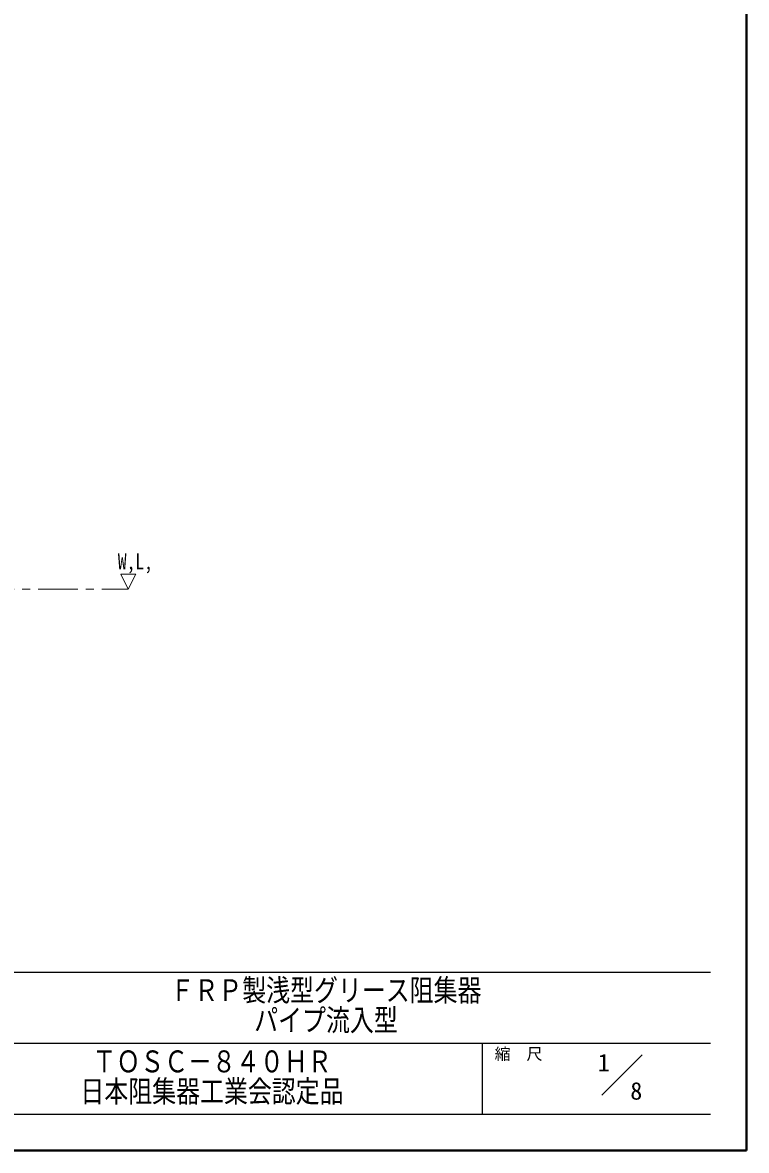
# Model space of a CAD drawing. Units: millimetres, scale not verified. Extents: x -1682 to 1558, y -1128 to 1120.
# Drawn here: x 832 to 1558, y -1128 to 3 of the extents above; entities that cross this region are included whole.
import ezdxf
from ezdxf.enums import TextEntityAlignment as Align

# ---------------------------------------------------------------- set-up
doc = ezdxf.new("R2010")
doc.units = ezdxf.units.MM
doc.header["$LTSCALE"] = 8
doc.linetypes.add('CHAIN1', pattern=[8, 5, -1, 1, -1])
doc.layers.add('0-0____1', color=4, linetype='Continuous', lineweight=9)
doc.layers.add('0-7_文字', color=7, linetype='Continuous')
doc.layers.add('0-8____9', color=7, linetype='Continuous')
doc.styles.add('ＭＳ ゴシック', font='')
doc.styles.get('ＭＳ ゴシック').set_extended_font_data('MS Gothic')

msp = doc.modelspace()

# ---------------------------------------------------------------- linework, layer by layer
at = {"layer": '0-0____1', "color": 1, "lineweight": 40}
for q in [(1558.284, 1119.566), (-1681.716, -1128.434)]:
    msp.add_line((1558.284, -1128.434), q, dxfattribs=at)
at = {"layer": '0-0____1', "color": 7, "lineweight": 18}
for p, q in [((930.784, -550.434), (945.784, -550.434)), ((930.784, -550.434), (938.284, -565.434)), ((938.284, -565.434), (945.784, -550.434)), ((1413.307, -1072.841), (1453.713, -1032.434))]:
    msp.add_line(p, q, dxfattribs=at)
at = {"layer": '0-0____1', "linetype": 'CHAIN1'}
msp.add_line((335.784, -565.434), (938.284, -565.434), dxfattribs=at)
at = {"layer": '0-0____1', "color": 6, "lineweight": 25}
for p, q in [((-1645.716, -949.577), (1522.284, -949.577)), ((1522.284, -1021.006), (-106.287, -1021.006)), ((1293.713, -1092.434), (1293.713, -1021.006)), ((1522.284, -1092.434), (-1645.716, -1092.434))]:
    msp.add_line(p, q, dxfattribs=at)

# ---------------------------------------------------------------- texts
at = {"layer": '0-0____1', "color": 7, "style": 'ＭＳ ゴシック', "width": 0.8}
for s, height, p in [('W,L,', 16.13, (927.784, -550.434)), ('パイプ流入型', 21.99, (1064.57, -1015.292))]:
    msp.add_text(s, height=height, dxfattribs=at).set_placement(p, align=Align.BOTTOM_LEFT)
at = {"layer": '0-0____1', "color": 7, "style": 'ＭＳ ゴシック'}
for s, height, p in [('縮\u3000尺', 11.73, (1305.713, -1041.006)), ('1', 17.6, (1409.243, -1054.453)), ('8', 17.6, (1441.819, -1082.757))]:
    msp.add_text(s, height=height, dxfattribs=at).set_placement(p, align=Align.BOTTOM_LEFT)
at = {"layer": '0-7_文字', "style": 'ＭＳ ゴシック', "width": 0.8}
msp.add_text('ＦＲＰ製浅型グリース阻集器', height=21.99, dxfattribs=at).set_placement((980.57, -985.292), align=Align.BOTTOM_LEFT)
at = {"layer": '0-8____9', "style": 'ＭＳ ゴシック', "width": 0.8}
for s, p in [('ＴＯＳＣ－８４０ＨＲ', (902.284, -1056.72)), ('日本阻集器工業会認定品', (890.284, -1086.72))]:
    msp.add_text(s, height=21.99, dxfattribs=at).set_placement(p, align=Align.BOTTOM_LEFT)

doc.saveas('drawing.dxf')
